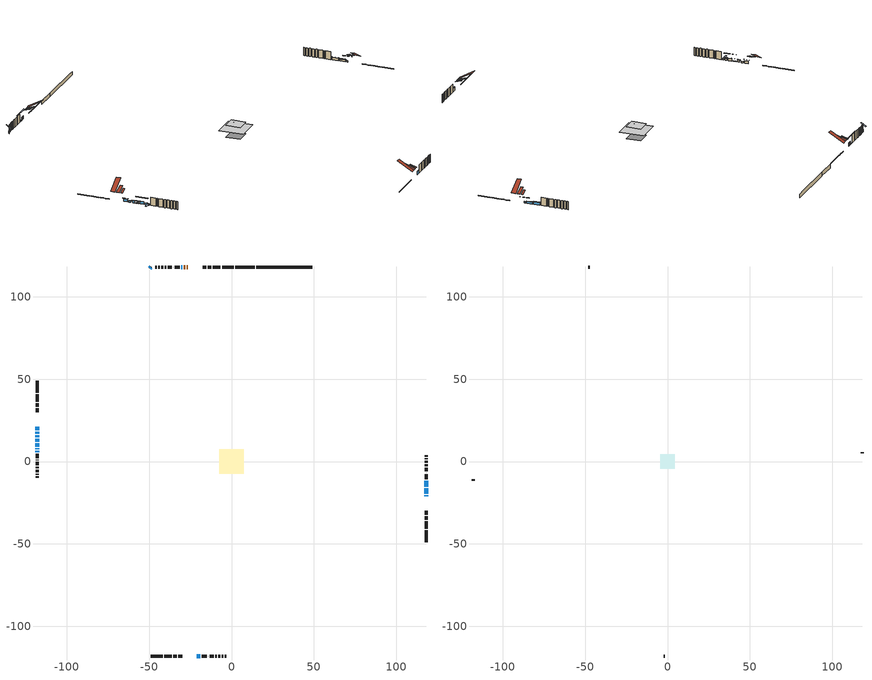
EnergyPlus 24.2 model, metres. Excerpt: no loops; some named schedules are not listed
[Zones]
conditioned space
 floor adiabatic (AdiabaticFloorConstruction): -7.32,-7.32 -7.32,7.32 7.32,7.32 7.32,-7.32 z2.9
 floor foundation (Slab1 construction): -4.37,-4.37 -4.37,4.37 4.37,4.37 4.37,-4.37 z-1.8
 floor foundation (Slab1 construction 1): -2.57,-2.57 -2.57,2.57 2.57,2.57 2.57,-2.57 z-1.8
 wall outside (RimJoist1 construction): 1.4,118.03 -5.76,118.03 / -48.89,-118.03 -41.73,-118.03 / -118.03,48.89 -118.03,41.73 / 118.03,-48.89 118.03,-41.73 z0.46:0.76
 wall outside (RimJoist2 construction): -6.68,118.03 -11.23,118.03 / -40.8,-118.03 -36.26,-118.03 / -118.03,40.8 -118.03,36.26 / 118.03,-40.8 118.03,-36.26 z0.46:0.76
 wall outside (RimJoist3 construction): -12.16,118.03 -14.31,118.03 / -35.33,-118.03 -33.18,-118.03 / -118.03,35.33 -118.03,33.18 / 118.03,-35.33 118.03,-33.18 z0.46:0.76
 wall outside (RimJoist4 construction): -15.24,118.03 -17.55,118.03 / -32.25,-118.03 -29.93,-118.03 / -118.03,32.25 -118.03,29.93 / 118.03,-32.25 118.03,-29.93 z0.46:0.76
 wall outside (AdiabaticWallConstruction 1): -26.42,118.03 -27.07,118.03 / -28,118.03 -28.86,118.03 z0.46:2.49
 wall outside (AdiabaticWallConstruction): 118.03,-21.07 118.03,-20.61 z0.46:1.38; -118.03,21.07 -118.03,18.99 / -48.89,118.03 -49.66,117.26 / -118.03,11.16 -118.03,8.97 z0.46:2.01; -21.07,-118.03 -18.88,-118.03 z0.46:2.44; -118.03,18.06 -118.03,16.74 / -118.03,6.38 -118.03,5.74 z0.46:1.22; -118.03,15.81 -118.03,14.64 z0.46:1.81; 118.03,-19.68 118.03,-16.25 z0.46:1.6; -29.78,118.03 -30.6,118.03 / -118.03,13.71 -118.03,12.08 z0.46:0.87; 118.03,-15.33 118.03,-11.77 z0.46:2.04; -118.03,8.04 -118.03,7.3 z0.46:1.4
 wall outside (Wall1 construction): -31.53,118.03 -34.5,118.03 / -17.96,-118.03 -14.98,-118.03 / -118.03,4.81 -118.03,1.84 / 118.03,-10.84 118.03,-7.87 z0.46:5.34
 wall outside (Wall2 construction): -35.43,118.03 -35.47,118.03 / -14.05,-118.03 -14.01,-118.03 / -118.03,0.91 -118.03,0.87 / 118.03,-6.94 118.03,-6.9 z0.46:5.34
 wall outside (Wall3 construction): -36.4,118.03 -38.7,118.03 / -13.08,-118.03 -10.78,-118.03 / -118.03,-0.06 -118.03,-2.36 / 118.03,-5.97 118.03,-3.67 z0.46:5.34
 wall outside (Wall5 construction): -39.63,118.03 -40.57,118.03 / -9.85,-118.03 -8.92,-118.03 / -118.03,-3.29 -118.03,-4.23 / 118.03,-2.74 118.03,-1.8 z0.46:5.34
 wall outside (Wall6 construction): -41.5,118.03 -42.74,118.03 / -7.99,-118.03 -6.75,-118.03 / -118.03,-5.15 -118.03,-6.39 / 118.03,-0.87 118.03,0.37 z0.46:5.34
 wall outside (Wall7 construction): -43.67,118.03 -44.44,118.03 / -5.82,-118.03 -5.04,-118.03 / -118.03,-7.32 -118.03,-8.1 / 118.03,1.29 118.03,2.07 z0.46:5.34
 wall outside (Wall8 construction): -45.37,118.03 -46.31,118.03 / -4.11,-118.03 -3.18,-118.03 / -118.03,-9.03 -118.03,-9.97 / 118.03,3 118.03,3.94 z0.46:5.34
 wall foundation (FoundationWall1 construction): 15,118.03,-1.8 15,118.03,0.46 45.5,118.03,0.46 45.5,118.03,0.17 48.89,118.03,0.17 48.89,118.03,-1.8
 wall foundation (FoundationWall2 construction): 14.07,118.03 2.33,118.03 z-1.8:0.46
 window (WindowConstruction 10): 118.03,-21.07 118.03,-20.61 z0.46:1.37
 window (WindowConstruction 5): -118.03,21.07 -118.03,18.99 z0.46:2.01
 window (WindowConstruction 6): -21.07,-118.03 -18.88,-118.03 z0.46:2.44
 window (WindowConstruction 7): -118.03,18.06 -118.03,16.74 z0.46:1.22
 window (WindowConstruction 8): -118.03,15.81 -118.03,14.64 z0.46:1.81
 window (WindowConstruction 9): 118.03,-19.68 118.03,-16.25 z0.46:1.6
 window (WindowConstruction 11): -29.79,118.03 -30.6,118.03 z0.46:0.87
 window (WindowConstruction 12): -118.03,13.71 -118.03,12.08 z0.46:0.87
 window (WindowConstruction): 118.03,-15.33 118.03,-11.77 z0.46:2.04
 window (WindowConstruction 1): -48.89,118.03 -49.66,117.26 z0.46:2.01
 window (WindowConstruction 2): -118.03,11.16 -118.03,8.97 z0.46:2.01
 window (WindowConstruction 3): -118.03,8.04 -118.03,7.31 z0.46:1.4
 window (WindowConstruction 4): -118.03,6.38 -118.03,5.74 z0.46:1.22
 door (Door): -26.42,118.03 -27.07,118.03 z0.46:2.49
 door (Door 1): -28,118.03 -28.86,118.03 z0.46:2.49
 ceiling adiabatic (AdiabaticFloorConstruction): 7.32,-7.32 7.32,7.32 -7.32,7.32 -7.32,-7.32 z2.9
 roof outside (Roof3 construction): -23.54,118.03,5.34 -23.54,112.13,7.3 -21.98,112.13,7.3 -21.98,118.03,5.34; -23.95,-118.03,5.34 -23.95,-112.13,7.3 -25.51,-112.13,7.3 -25.51,-118.03,5.34; -118.03,23.95,5.34 -112.13,23.95,7.3 -112.13,25.51,7.3 -118.03,25.51,5.34; 118.03,-23.95,5.34 112.13,-23.95,7.3 112.13,-25.51,7.3 118.03,-25.51,5.34
 roof outside (Roof4 construction): -25.49,118.03,5.34 -25.49,114.15,6.63 -24.47,114.15,6.63 -24.47,118.03,5.34; -22,-118.03,5.34 -22,-114.15,6.63 -23.02,-114.15,6.63 -23.02,-118.03,5.34; -118.03,22,5.34 -114.15,22,6.63 -114.15,23.02,6.63 -118.03,23.02,5.34; 118.03,-22,5.34 114.15,-22,6.63 114.15,-23.02,6.63 118.03,-23.02,5.34
attic - vented
 floor to conditioned space (Floor1 construction Reversed): -4.37,-4.37 -4.37,4.37 4.37,4.37 4.37,-4.37 z5.34
 floor to conditioned space (Floor2 construction Reversed): -1.92,-1.92 -1.92,1.92 1.92,1.92 1.92,-1.92 z5.34
 wall outside (Wall9 construction): -47.24,118.03 -47.96,118.03 / -2.25,-118.03 -1.52,-118.03 / -118.03,-10.89 -118.03,-11.62 / 118.03,4.87 118.03,5.59 z0.46:5.34
 roof outside (Roof1 construction): -21.05,118.03,5.34 -21.05,109.15,10.52 -18.48,109.15,10.52 -18.48,118.03,5.34; -26.43,-118.03,5.34 -26.43,-109.15,10.52 -29,-109.15,10.52 -29,-118.03,5.34; -118.03,26.43,5.34 -109.15,26.43,10.52 -109.15,29,10.52 -118.03,29,5.34; 118.03,-26.43,5.34 109.15,-26.43,10.52 109.15,-29,10.52 118.03,-29,5.34
shading: 118.03,-18.02 118.03,-23.66 118.44,-23.66 118.44,-18.02 z3.97; -118.03,18.43 -118.03,21.63 -118.44,21.63 -118.44,18.43 z2.57; -18.73,-118.03 -21.22,-118.03 -21.22,-118.44 -18.73,-118.44 z2.59; -118.03,16.54 -118.03,18.26 -118.44,18.26 -118.44,16.54 z1.42; -118.03,14.44 -118.03,16.01 -118.44,16.01 -118.44,14.44 z2.01; 118.03,-16.05 118.03,-19.88 118.44,-19.88 118.44,-16.05 z1.8; -35.6,118.03 -24.79,118.03 -24.79,118.44 -35.6,118.44 z5.86; -118.03,10.86 -118.03,14.93 -118.44,14.93 -118.44,10.86 z2.08; 118.03,-11.62 118.03,-15.48 118.44,-15.48 118.44,-11.62 z2.19; -51.49,115.43 -47.06,119.86 -47.35,120.15 -51.79,115.72 z4.6; -118.03,6.38 -118.03,13.75 -118.44,13.75 -118.44,6.38 z4.6; -118.03,6.75 -118.03,8.6 -118.44,8.6 -118.44,6.75 z1.96; -118.03,5.59 -118.03,6.53 -122.14,6.53 -122.14,5.59 z1.37
[Building]
Building 1: Terrain=Suburbs
[Site:Location]
Moncton Intl AP_NB: Latitude {deg}=46.11; Longitude {deg}=-64.68; Time Zone {hr}=-4; Elevation {m}=71; Keep Site Location Information=Yes
[Site:GroundTemperature:Shallow]
1.33672, -0.726403, -0.891626, 0.0874321, 4.0178, 7.92987, 11.3214, 13.4699, 13.6524, 11.905, 8.59993, 4.80787
[Site:WaterMainsTemperature]
Calculation Method=Schedule; Temperature Schedule=mains temperature schedule
[Material] Roughness=Rough; Thermal Absorptance=0.9
Name | Thickness {m} | Conductivity {W/m-K} | Density {kg/m3} | Specific Heat {J/kg-K} | Solar Absorptance | Visible Absorptance
asphalt or fiberglass shingles | 0.00635 | 0.162714 | 1121.4 | 1465.45 | 0.4 | 0.4
ceiling loosefill ins | 0.254 | 0.0480833 | 16.02 | 1046.75 | 0.7 | 0.7
ceiling loosefill ins 1 | 0.169333 | 0.0480833 | 16.02 | 1046.75 | 0.7 | 0.7
ceiling stud and cavity | 0.1397 | 0.127757 | 65.682 | 1177.47 | 0.7 | 0.7
ceiling stud and cavity 1 | 0.1397 | 0.0978263 | 65.682 | 1177.47 | 0.7 | 0.7
concrete 4.0 in. | 0.1016 | 1.803125 | 2242.8 | 837.4 | 0.7 | 0.7
concrete 8.0 in. | 0.2032 | 1.803125 | 2242.8 | 837.4 | 0.7 | 0.7
door material | 0.04445 | 0.0451087 | 512.64 | 1214.23 | 0.7 | 0.7
exterior vertical ins | 0.0454343 | 0.029427 | 32.04 | 1214.23 | 0.7 | 0.7
floor covering | 0.0127 | 0.0433444 | 54.468 | 1339.84 | 0.6 | 0.6
floor rigid ins; wall rigid ins 1 | 0.512978 | 0.029427 | 32.04 | 1214.23 | 0.7 | 0.7
floor stud and cavity | 0.1397 | 1.75129 | 37.0049 | 1207.88 | 0.7 | 0.7
furniture material conditioned space 1 | 0.1524 | 0.115458 | 640.8 | 1214.23 | 0.6 | 0.6
gypsum board | 0.0127 | 0.160291 | 801 | 837.4 | 0.6 | 0.6
gypsum board 1 | 0.0127 | 0.160291 | 801 | 837.4 | 0.7 | 0.7
osb sheathing 0.5 in. | 0.0127 | 0.115458 | 512.64 | 1214.23 | 0.7 | 0.7
osb sheathing 0.75 in. | 0.01905 | 0.115458 | 512.64 | 1214.23 | 0.7 | 0.7
osb sheathing 2.0 in. | 0.0508 | 0.115458 | 512.64 | 1214.23 | 0.7 | 0.7
rim joist rigid ins; roof rigid ins; wall rigid ins | 0.051816 | 0.029427 | 32.04 | 1214.23 | 0.7 | 0.7
rim joist rigid ins 1 | 0.103632 | 0.029427 | 32.04 | 1214.23 | 0.7 | 0.7
rim joist stud and cavity | 0.0508 | 0.0402607 | 125.044 | 1163.47 | 0.6 | 0.6
rim joist stud and cavity 1 | 0.0508 | 0.015116 | 125.044 | 1163.47 | 0.6 | 0.6
rim joist stud and cavity 2 | 0.0508 | 0.0142851 | 125.044 | 1163.47 | 0.6 | 0.6
rim joist stud and cavity 3 | 0.0508 | 0.0192902 | 125.044 | 1163.47 | 0.6 | 0.6
roof stud and cavity | 0.2032 | 0.223304 | 78.34581 | 1123.46 | 0.7 | 0.7
roof stud and cavity 1 | 0.2032 | 0.219065 | 78.34581 | 1123.46 | 0.7 | 0.7
wall stud and cavity | 0.1397 | 0.155872 | 139.0536 | 1170.24 | 0.7 | 0.7
wall stud and cavity 1 | 0.1397 | 0.0789436 | 139.0536 | 1170.24 | 0.7 | 0.7
wall stud and cavity 2 | 0.1397 | 0.164604 | 139.0536 | 1170.24 | 0.7 | 0.7
wall stud and cavity 3 | 0.1397 | 0.252675 | 139.0536 | 1170.24 | 0.7 | 0.7
wall stud and cavity 4 | 0.1397 | 0.158046 | 139.0536 | 1170.24 | 0.7 | 0.7
wall stud and cavity 5 | 0.1397 | 0.163924 | 139.0536 | 1170.24 | 0.7 | 0.7
wall stud and cavity 6 | 0.1397 | 0.615068 | 139.0536 | 1170.24 | 0.7 | 0.7
wall stud and cavity 7 | 0.0889 | 6.1454 | 50.32683 | 1063.81 | 0.6 | 0.6
wall stud and cavity 8 | 0.0889 | 0.380278 | 52.3479 | 1209.89 | 0.7 | 0.7
wall stud and cavity 9 | 0.0889 | 0.391764 | 83.0341 | 1211.67 | 0.7 | 0.7
wood siding | 0.0254 | 0.102417 | 544.68 | 1172.36 | 0.4 | 0.4
wood siding 1 | 0.00254 | 0.102417 | 544.68 | 1172.36 | 0.4 | 0.4
wood siding 2; wood siding 3; wood siding 4 | 0.0254 | 0.102417 | 544.68 | 1172.36 | 0.7 | 0.7
[WindowMaterial:SimpleGlazingSystem]
Name | U-Factor {W/m2-K} | Solar Heat Gain Coefficient
WindowMaterial | 2.906 | 0.64
WindowMaterial 1 | 1.978783 | 0.57
WindowMaterial 10 | 3.06158 | 0.39
WindowMaterial 2 | 2.1531 | 0.46
WindowMaterial 3 | 3.00026 | 0.49
WindowMaterial 4 | 2.90089 | 0.65
WindowMaterial 5 | 2.02364 | 0.56
WindowMaterial 6 | 2.12868 | 0.47
WindowMaterial 7 | 1.98333 | 0.57
WindowMaterial 8 | 2.00206 | 0.55
WindowMaterial 9 | 3.1212 | 0.46
[Construction]
AdiabaticFloorConstruction: floor stud and cavity, floor rigid ins, osb sheathing 0.75 in., floor covering
AdiabaticWallConstruction: wood siding 3, wall rigid ins 1, wall stud and cavity 8, gypsum board
AdiabaticWallConstruction 1: wood siding 4, wall rigid ins 1, wall stud and cavity 8, gypsum board
Door; Door 1: door material
Floor1 construction Reversed: gypsum board, ceiling stud and cavity, ceiling loosefill ins
Floor2 construction Reversed: gypsum board, ceiling stud and cavity 1, ceiling loosefill ins 1
FoundationWall1 construction: concrete 8.0 in., gypsum board 1
FoundationWall2 construction: concrete 8.0 in.
furniture construction conditioned space 1: furniture material conditioned space 1
PartitionWallConstruction: gypsum board, wall stud and cavity 9, gypsum board
RimJoist1 construction: wood siding 2, rim joist rigid ins, osb sheathing 2.0 in., rim joist stud and cavity
RimJoist2 construction: wood siding 2, rim joist rigid ins 1, osb sheathing 2.0 in., rim joist stud and cavity 1
RimJoist3 construction: wood siding 2, rim joist rigid ins 1, osb sheathing 2.0 in., rim joist stud and cavity 2
RimJoist4 construction: wood siding 2, rim joist rigid ins 1, osb sheathing 2.0 in., rim joist stud and cavity 3
Roof1 construction: asphalt or fiberglass shingles
Roof3 construction: asphalt or fiberglass shingles, roof rigid ins, osb sheathing 0.75 in., roof stud and cavity, gypsum board
Roof4 construction: asphalt or fiberglass shingles, roof rigid ins, osb sheathing 0.75 in., roof stud and cavity 1, gypsum board
Slab1 construction; Slab1 construction 1: concrete 4.0 in.
Wall1 construction: wood siding, wall rigid ins, osb sheathing 0.5 in., wall stud and cavity, gypsum board
Wall2 construction: wood siding, osb sheathing 0.5 in., wall stud and cavity 1, gypsum board
Wall3 construction: wood siding, wall rigid ins, osb sheathing 0.5 in., wall stud and cavity 2, gypsum board
Wall5 construction: wood siding, wall rigid ins, osb sheathing 0.5 in., wall stud and cavity 3, gypsum board
Wall6 construction: wood siding, wall rigid ins, osb sheathing 0.5 in., wall stud and cavity 4, gypsum board
Wall7 construction: wood siding, wall rigid ins, osb sheathing 0.5 in., wall stud and cavity 5, gypsum board
Wall8 construction: wood siding, wall rigid ins, osb sheathing 0.5 in., wall stud and cavity 6, gypsum board
Wall9 construction: wood siding 1, wall stud and cavity 7
WindowConstruction: WindowMaterial
WindowConstruction 1; WindowConstruction 2: WindowMaterial 1
WindowConstruction 10: WindowMaterial 9
WindowConstruction 11; WindowConstruction 12: WindowMaterial 10
WindowConstruction 3: WindowMaterial 2
WindowConstruction 4: WindowMaterial 3
WindowConstruction 5: WindowMaterial 4
WindowConstruction 6: WindowMaterial 5
WindowConstruction 7: WindowMaterial 6
WindowConstruction 8: WindowMaterial 7
WindowConstruction 9: WindowMaterial 8
[Zone] Multiplier=1; Part of Total Floor Area=Yes
Name | Volume {m3}
attic - vented | 73.2011
conditioned space | 781.7
[Space]
Name | Zone | Volume {m3}
attic - vented 1 | attic - vented | 73.2011
conditioned space 1 | conditioned space | 781.7
[ZoneInfiltration:EffectiveLeakageArea]
infil attic - vented 1: Zone or Space=attic - vented 1; Schedule=Always On Discrete; Effective Air Leakage Area {cm2}=3220.59; Stack Coefficient=0.000699253; Wind Coefficient=1.78664e-05
[ZoneMixing]
whole house fan mix: Zone or Space=attic - vented; Schedule=Always On Continuous; Design Flow Rate Calculation Method=Flow/Zone; Design Flow Rate {m3/s}=0; Source Zone or Space=conditioned space
[SurfaceProperty:ExposedFoundationPerimeter] Exposed Perimeter Calculation Method=TotalExposedPerimeter
Name | Total Exposed Perimeter {m}
Slab1 | 33.894
Slab1 1 | 11.735
[InternalMass] Zone or ZoneList=conditioned space; Space or SpaceList=conditioned space 1
Name | Construction | Surface Area {m2}
furniture mass conditioned space 1 | furniture construction conditioned space 1 | 126.92
partition wall mass | PartitionWallConstruction | 317.3
[Lights]
interior lighting: Zone or ZoneList or Space or SpaceList=conditioned space 1; Schedule=interior lighting schedule; Design Level Calculation Method=LightingLevel; Lighting Level {W}=343.2; Return Air Fraction=0; Fraction Radiant=0.6; Fraction Visible=0.2; Fraction Replaceable=1
[People]
occupants: Zone or ZoneList or Space or SpaceList=conditioned space 1; Number of People Schedule=occupants schedule; Number of People Calculation Method=People; Number of People=3; Fraction Radiant=0.314171; Sensible Heat Fraction=0.56303; Activity Level Schedule=occupants activity schedule; Carbon Dioxide Generation Rate {m3/s-W}=0; Enable ASHRAE 55 Comfort Warnings=No; Mean Radiant Temperature Calculation Type=EnclosureAveraged
[ElectricEquipment] Zone or ZoneList or Space or SpaceList=conditioned space 1; Design Level Calculation Method=EquipmentLevel
Name | Schedule | Design Level {W} | Fraction Latent | Fraction Radiant | Fraction Lost
clothes dryer | clothes dryer schedule | 140.772 | 0.015 | 0.081 | 0.85
clothes washer | clothes washer schedule | 32.1985 | 0.03 | 0.162 | 0.7
cooking range | cooking range schedule | 215.147 | 0.08 | 0.432 | 0.2
dishwasher | dishwasher schedule | 66.8632 | 0.3 | 0.18 | 0.4
fridge | fridge schedule | 72.9452 | 0 | 0.6 | 0
mech vent bath fan 0 | mech vent bath fan 0 schedule | 50.2 | 0 | 0 | 1
mech vent bath fan 1 | mech vent bath fan 1 schedule | 50.2 | 0 | 0 | 1
mech vent bath fan 2 | mech vent bath fan 2 schedule | 50.2 | 0 | 0 | 1
mech vent house fan | mech vent house fan schedule | 41.2267 | 0 | 0 | 0.5
mech vent house fan cfis | mech vent house fan cfis schedule | 0 | 0 | 0 | 0
misc plug loads | misc plug loads schedule | 494.7 | 0.045 | 0.513 | 0.1
whole house fan | Always On Discrete | 0 | 0 | 0 | 1
[OtherEquipment] Zone or ZoneList or Space or SpaceList=conditioned space 1; Design Level Calculation Method=EquipmentLevel
Name | Fuel Type | Schedule | Design Level {W} | Fraction Latent | Fraction Radiant | Fraction Lost
clothes dryer 1 | Electricity | clothes dryer schedule | 0 | 0.015 | 0.081 | 0.85
cooking range 1 | Electricity | cooking range schedule | 0 | 0.08 | 0.432 | 0.2
general water use latent | None | general water use schedule | 62.594 | 1 | 0 | 0
general water use sensible | None | general water use schedule | -61.6891 | 0 | 0.6 | 0
mech vent house fan latent load | None | Always On Discrete | 0 | 1 | 0 | 0
mech vent house fan sensible load | None | Always On Discrete | 0 | 0 | 0 | 0
water heater energy adjustment1 | Electricity | Always On Discrete | 0.01 | 0 | 0 | 1
[ZoneInfiltration:DesignFlowRate] Zone or ZoneList or Space or SpaceList=conditioned space 1; Schedule=Always On Discrete; Design Flow Rate Calculation Method=Flow/Zone; Design Flow Rate {m3/s}=0
infil flow; natural vent flow; whole house fan flow
[ZoneControl:Thermostat]
conditioned space Thermostat: Zone or ZoneList=conditioned space; Control Type Schedule=conditioned space Thermostat Schedule; Control 1=conditioned space temperature setpoint; Temperature Difference Between Cutout And Setpoint {deltaC}=0
[ThermostatSetpoint:DualSetpoint]
conditioned space temperature setpoint: Heating Setpoint Temperature Schedule=heating setpoint; Cooling Setpoint Temperature Schedule=cooling setpoint
[Zone equipment]
conditioned space: electric baseboard
[Foundation:Kiva] Initial Indoor Air Temperature {C}=18; Wall Height Above Grade {m}=0.460004; Wall Depth Below Slab {m}=0.2032
Name | Custom Block Material Name 1 | Custom Block Depth 1 {m} | Custom Block X Position 1 {m} | Custom Block Z Position 1 {m}
Foundation Kiva 1 | exterior vertical ins | 2.26 | 0.2159 | 0
Foundation Kiva 2
[Foundation:Kiva:Settings]
Soil Conductivity {W/m-K}=0.849921; Soil Density {kg/m3}=1842.3; Soil Specific Heat {J/kg-K}=418.7; Ground Solar Absorptivity=0.9; Ground Thermal Absorptivity=0.9; Ground Surface Roughness {m}=0.03; Far-Field Width {m}=40; Deep-Ground Boundary Condition=ZeroFlux; Deep-Ground Depth {m}=40; Minimum Cell Dimension {m}=0.2; Maximum Cell Growth Coefficient=3; Simulation Timestep=Timestep
[Exterior:Lights]
exterior lighting: Schedule=exterior lighting schedule; Design Level {W}=75.6
[EnergyManagementSystem:Sensor] Output:Variable or Output:Meter Index Key=conditioned space
Name | Output:Variable or Output:Meter
conditioned_space_clg_unmet_s | Zone Cooling Setpoint Not Met Time
conditioned_space_htg_unmet_s | Zone Heating Setpoint Not Met Time
fridge_tin_s; tin_s; tin_s_1 | Zone Mean Air Temperature
tout_s | Zone Outdoor Air Drybulb Temperature
win_s | Zone Air Humidity Ratio
[Schedule:Constant]
Name | Hourly Value
Always On Continuous; mech vent house fan schedule; mech vent house fan cfis schedule; Always On Discrete | 1
occupants activity schedule | 117.228
fridge schedule | 0
[Schedule:Week:Daily]
interior lighting schedule Week Rule - Jan1-Jan27: interior lighting schedule day, interior lighting schedule day, interior lighting schedule day, interior lighting schedule day, interior lighting schedule day, interior lighting schedule day, interior lighting schedule day, interior lighting schedule default day, interior lighting schedule default day, interior lighting schedule default day, interior lighting schedule default day, interior lighting schedule default day
interior lighting schedule Week Rule - Jan28-Feb3: interior lighting schedule day, interior lighting schedule day, interior lighting schedule day, interior lighting schedule day, interior lighting schedule day 1, interior lighting schedule day 1, interior lighting schedule day 1, interior lighting schedule default day, interior lighting schedule default day, interior lighting schedule default day, interior lighting schedule default day, interior lighting schedule default day
interior lighting schedule Week Rule - Feb4-Feb24: interior lighting schedule day 1, interior lighting schedule day 1, interior lighting schedule day 1, interior lighting schedule day 1, interior lighting schedule day 1, interior lighting schedule day 1, interior lighting schedule day 1, interior lighting schedule default day, interior lighting schedule default day, interior lighting schedule default day, interior lighting schedule default day, interior lighting schedule default day
interior lighting schedule Week Rule - Feb25-Mar3: interior lighting schedule day 1, interior lighting schedule day 1, interior lighting schedule day 1, interior lighting schedule day 1, interior lighting schedule day 2, interior lighting schedule day 2, interior lighting schedule day 2, interior lighting schedule default day, interior lighting schedule default day, interior lighting schedule default day, interior lighting schedule default day, interior lighting schedule default day
interior lighting schedule Week Rule - Mar4-Mar31: interior lighting schedule day 2, interior lighting schedule day 2, interior lighting schedule day 2, interior lighting schedule day 2, interior lighting schedule day 2, interior lighting schedule day 2, interior lighting schedule day 2, interior lighting schedule default day, interior lighting schedule default day, interior lighting schedule default day, interior lighting schedule default day, interior lighting schedule default day
interior lighting schedule Week Rule - Apr1-Apr28: interior lighting schedule day 3, interior lighting schedule day 3, interior lighting schedule day 3, interior lighting schedule day 3, interior lighting schedule day 3, interior lighting schedule day 3, interior lighting schedule day 3, interior lighting schedule default day, interior lighting schedule default day, interior lighting schedule default day, interior lighting schedule default day, interior lighting schedule default day
interior lighting schedule Week Rule - Apr29-May5: interior lighting schedule day 3, interior lighting schedule day 3, interior lighting schedule day 4, interior lighting schedule day 4, interior lighting schedule day 4, interior lighting schedule day 4, interior lighting schedule day 4, interior lighting schedule default day, interior lighting schedule default day, interior lighting schedule default day, interior lighting schedule default day, interior lighting schedule default day
interior lighting schedule Week Rule - May6-May26: interior lighting schedule day 4, interior lighting schedule day 4, interior lighting schedule day 4, interior lighting schedule day 4, interior lighting schedule day 4, interior lighting schedule day 4, interior lighting schedule day 4, interior lighting schedule default day, interior lighting schedule default day, interior lighting schedule default day, interior lighting schedule default day, interior lighting schedule default day
interior lighting schedule Week Rule - May27-Jun2: interior lighting schedule day 4, interior lighting schedule day 4, interior lighting schedule day 4, interior lighting schedule day 4, interior lighting schedule day 4, interior lighting schedule day 5, interior lighting schedule day 5, interior lighting schedule default day, interior lighting schedule default day, interior lighting schedule default day, interior lighting schedule default day, interior lighting schedule default day
interior lighting schedule Week Rule - Jun3-Jun30: interior lighting schedule day 5, interior lighting schedule day 5, interior lighting schedule day 5, interior lighting schedule day 5, interior lighting schedule day 5, interior lighting schedule day 5, interior lighting schedule day 5, interior lighting schedule default day, interior lighting schedule default day, interior lighting schedule default day, interior lighting schedule default day, interior lighting schedule default day
interior lighting schedule Week Rule - Jul1-Jul28: interior lighting schedule day 6, interior lighting schedule day 6, interior lighting schedule day 6, interior lighting schedule day 6, interior lighting schedule day 6, interior lighting schedule day 6, interior lighting schedule day 6, interior lighting schedule default day, interior lighting schedule default day, interior lighting schedule default day, interior lighting schedule default day, interior lighting schedule default day
interior lighting schedule Week Rule - Jul29-Aug4: interior lighting schedule day 6, interior lighting schedule day 6, interior lighting schedule day 6, interior lighting schedule day 7, interior lighting schedule day 7, interior lighting schedule day 7, interior lighting schedule day 7, interior lighting schedule default day, interior lighting schedule default day, interior lighting schedule default day, interior lighting schedule default day, interior lighting schedule default day
interior lighting schedule Week Rule - Aug5-Aug25: interior lighting schedule day 7, interior lighting schedule day 7, interior lighting schedule day 7, interior lighting schedule day 7, interior lighting schedule day 7, interior lighting schedule day 7, interior lighting schedule day 7, interior lighting schedule default day, interior lighting schedule default day, interior lighting schedule default day, interior lighting schedule default day, interior lighting schedule default day
interior lighting schedule Week Rule - Aug26-Sep1: interior lighting schedule day 7, interior lighting schedule day 7, interior lighting schedule day 7, interior lighting schedule day 7, interior lighting schedule day 7, interior lighting schedule day 7, interior lighting schedule day 8, interior lighting schedule default day, interior lighting schedule default day, interior lighting schedule default day, interior lighting schedule default day, interior lighting schedule default day
interior lighting schedule Week Rule - Sep2-Sep29: interior lighting schedule day 8, interior lighting schedule day 8, interior lighting schedule day 8, interior lighting schedule day 8, interior lighting schedule day 8, interior lighting schedule day 8, interior lighting schedule day 8, interior lighting schedule default day, interior lighting schedule default day, interior lighting schedule default day, interior lighting schedule default day, interior lighting schedule default day
interior lighting schedule Week Rule - Sep30-Oct6: interior lighting schedule day 8, interior lighting schedule day 9, interior lighting schedule day 9, interior lighting schedule day 9, interior lighting schedule day 9, interior lighting schedule day 9, interior lighting schedule day 9, interior lighting schedule default day, interior lighting schedule default day, interior lighting schedule default day, interior lighting schedule default day, interior lighting schedule default day
interior lighting schedule Week Rule - Oct7-Oct27: interior lighting schedule day 9, interior lighting schedule day 9, interior lighting schedule day 9, interior lighting schedule day 9, interior lighting schedule day 9, interior lighting schedule day 9, interior lighting schedule day 9, interior lighting schedule default day, interior lighting schedule default day, interior lighting schedule default day, interior lighting schedule default day, interior lighting schedule default day
interior lighting schedule Week Rule - Oct28-Nov3: interior lighting schedule day 9, interior lighting schedule day 9, interior lighting schedule day 9, interior lighting schedule day 9, interior lighting schedule day 10, interior lighting schedule day 10, interior lighting schedule day 10, interior lighting schedule default day, interior lighting schedule default day, interior lighting schedule default day, interior lighting schedule default day, interior lighting schedule default day
interior lighting schedule Week Rule - Nov4-Nov24: interior lighting schedule day 10, interior lighting schedule day 10, interior lighting schedule day 10, interior lighting schedule day 10, interior lighting schedule day 10, interior lighting schedule day 10, interior lighting schedule day 10, interior lighting schedule default day, interior lighting schedule default day, interior lighting schedule default day, interior lighting schedule default day, interior lighting schedule default day
interior lighting schedule Week Rule - Nov25-Dec1: interior lighting schedule day 10, interior lighting schedule day 10, interior lighting schedule day 10, interior lighting schedule day 10, interior lighting schedule day 10, interior lighting schedule day 10, interior lighting schedule day 11, interior lighting schedule default day, interior lighting schedule default day, interior lighting schedule default day, interior lighting schedule default day, interior lighting schedule default day
interior lighting schedule Week Rule - Dec2-Dec31: interior lighting schedule day 11, interior lighting schedule day 11, interior lighting schedule day 11, interior lighting schedule day 11, interior lighting schedule day 11, interior lighting schedule day 11, interior lighting schedule day 11, interior lighting schedule default day, interior lighting schedule default day, interior lighting schedule default day, interior lighting schedule default day, interior lighting schedule default day
occupants schedule Week Rule - Jan1-Dec31: occupants schedule day, occupants schedule day, occupants schedule day, occupants schedule day, occupants schedule day, occupants schedule day, occupants schedule day, occupants schedule default day, occupants schedule default day, occupants schedule default day, occupants schedule default day, occupants schedule default day
clothes dryer schedule Week Rule - Jan1-Dec31: clothes dryer schedule day, clothes dryer schedule day, clothes dryer schedule day, clothes dryer schedule day, clothes dryer schedule day, clothes dryer schedule day, clothes dryer schedule day, clothes dryer schedule default day, clothes dryer schedule default day, clothes dryer schedule default day, clothes dryer schedule default day, clothes dryer schedule default day
clothes washer schedule Week Rule - Jan1-Dec31: clothes washer schedule day, clothes washer schedule day, clothes washer schedule day, clothes washer schedule day, clothes washer schedule day, clothes washer schedule day, clothes washer schedule day, clothes washer schedule default day, clothes washer schedule default day, clothes washer schedule default day, clothes washer schedule default day, clothes washer schedule default day
cooking range schedule Week Rule - Jan1-Dec31: cooking range schedule day, cooking range schedule day, cooking range schedule day, cooking range schedule day, cooking range schedule day, cooking range schedule day, cooking range schedule day, cooking range schedule default day, cooking range schedule default day, cooking range schedule default day, cooking range schedule default day, cooking range schedule default day
dishwasher schedule Week Rule - Jan1-Dec31: dishwasher schedule day, dishwasher schedule day, dishwasher schedule day, dishwasher schedule day, dishwasher schedule day, dishwasher schedule day, dishwasher schedule day, dishwasher schedule default day, dishwasher schedule default day, dishwasher schedule default day, dishwasher schedule default day, dishwasher schedule default day
mech vent bath fan 0 schedule Week Rule - Jan1-Dec31: mech vent bath fan 0 schedule day, mech vent bath fan 0 schedule day, mech vent bath fan 0 schedule day, mech vent bath fan 0 schedule day, mech vent bath fan 0 schedule day, mech vent bath fan 0 schedule day, mech vent bath fan 0 schedule day, mech vent bath fan 0 schedule default day, mech vent bath fan 0 schedule default day, mech vent bath fan 0 schedule default day, mech vent bath fan 0 schedule default day, mech vent bath fan 0 schedule default day
[Schedule:Year]
interior lighting schedule: interior lighting schedule Week Rule - Jan1-Jan27, 1, 1, 1, 27, interior lighting schedule Week Rule - Jan28-Feb3, 1, 28, 2, 3, interior lighting schedule Week Rule - Feb4-Feb24, 2, 4, 2, 24, interior lighting schedule Week Rule - Feb25-Mar3, 2, 25, 3, 3, interior lighting schedule Week Rule - Mar4-Mar31, 3, 4, 3, 31, interior lighting schedule Week Rule - Apr1-Apr28, 4, 1, 4, 28, interior lighting schedule Week Rule - Apr29-May5, 4, 29, 5, 5, interior lighting schedule Week Rule - May6-May26, 5, 6, 5, 26, interior lighting schedule Week Rule - May27-Jun2, 5, 27, 6, 2, interior lighting schedule Week Rule - Jun3-Jun30, 6, 3, 6, 30, interior lighting schedule Week Rule - Jul1-Jul28, 7, 1, 7, 28, interior lighting schedule Week Rule - Jul29-Aug4, 7, 29, 8, 4, interior lighting schedule Week Rule - Aug5-Aug25, 8, 5, 8, 25, interior lighting schedule Week Rule - Aug26-Sep1, 8, 26, 9, 1, interior lighting schedule Week Rule - Sep2-Sep29, 9, 2, 9, 29, interior lighting schedule Week Rule - Sep30-Oct6, 9, 30, 10, 6, interior lighting schedule Week Rule - Oct7-Oct27, 10, 7, 10, 27, interior lighting schedule Week Rule - Oct28-Nov3, 10, 28, 11, 3, interior lighting schedule Week Rule - Nov4-Nov24, 11, 4, 11, 24, interior lighting schedule Week Rule - Nov25-Dec1, 11, 25, 12, 1, interior lighting schedule Week Rule - Dec2-Dec31, 12, 2, 12, 31
occupants schedule: occupants schedule Week Rule - Jan1-Dec31, 1, 1, 12, 31
clothes dryer schedule: clothes dryer schedule Week Rule - Jan1-Dec31, 1, 1, 12, 31
clothes washer schedule: clothes washer schedule Week Rule - Jan1-Dec31, 1, 1, 12, 31
cooking range schedule: cooking range schedule Week Rule - Jan1-Dec31, 1, 1, 12, 31
dishwasher schedule: dishwasher schedule Week Rule - Jan1-Dec31, 1, 1, 12, 31
mech vent bath fan 0 schedule: mech vent bath fan 0 schedule Week Rule - Jan1-Dec31, 1, 1, 12, 31
mech vent bath fan 1 schedule: mech vent bath fan 1 schedule Week Rule - Jan1-Dec31, 1, 1, 12, 31
mech vent bath fan 2 schedule: mech vent bath fan 2 schedule Week Rule - Jan1-Dec31, 1, 1, 12, 31
misc plug loads schedule: misc plug loads schedule Week Rule - Jan1-Dec31, 1, 1, 12, 31
general water use schedule: general water use schedule Week Rule - Jan1-Dec31, 1, 1, 12, 31
exterior lighting schedule: exterior lighting schedule Week Rule - Jan1-Jan27, 1, 1, 1, 27, exterior lighting schedule Week Rule - Jan28-Feb3, 1, 28, 2, 3, exterior lighting schedule Week Rule - Feb4-Feb24, 2, 4, 2, 24, exterior lighting schedule Week Rule - Feb25-Mar3, 2, 25, 3, 3, exterior lighting schedule Week Rule - Mar4-Mar31, 3, 4, 3, 31, exterior lighting schedule Week Rule - Apr1-Apr28, 4, 1, 4, 28, exterior lighting schedule Week Rule - Apr29-May5, 4, 29, 5, 5, exterior lighting schedule Week Rule - May6-May26, 5, 6, 5, 26, exterior lighting schedule Week Rule - May27-Jun2, 5, 27, 6, 2, exterior lighting schedule Week Rule - Jun3-Jun30, 6, 3, 6, 30, exterior lighting schedule Week Rule - Jul1-Jul28, 7, 1, 7, 28, exterior lighting schedule Week Rule - Jul29-Aug4, 7, 29, 8, 4, exterior lighting schedule Week Rule - Aug5-Aug25, 8, 5, 8, 25, exterior lighting schedule Week Rule - Aug26-Sep1, 8, 26, 9, 1, exterior lighting schedule Week Rule - Sep2-Sep29, 9, 2, 9, 29, exterior lighting schedule Week Rule - Sep30-Oct6, 9, 30, 10, 6, exterior lighting schedule Week Rule - Oct7-Oct27, 10, 7, 10, 27, exterior lighting schedule Week Rule - Oct28-Nov3, 10, 28, 11, 3, exterior lighting schedule Week Rule - Nov4-Nov24, 11, 4, 11, 24, exterior lighting schedule Week Rule - Nov25-Dec1, 11, 25, 12, 1, exterior lighting schedule Week Rule - Dec2-Dec31, 12, 2, 12, 31
[Schedule:Compact]
conditioned space Thermostat Schedule: Through: 12/31, For: AllDays, Until: 24:00, 4
mains temperature schedule: Through: 01/01, For: AllDays, Until: 24:00, 6.09, Through: 01/02, For: AllDays, Until: 24:00, 6.02167, Through: 01/03, For: AllDays, Until: 24:00, 5.95444, Through: 01/04, For: AllDays, Until: 24:00, 5.88833, Through: 01/05, For: AllDays, Until: 24:00, 5.82333, Through: 01/06, For: AllDays, Until: 24:00, 5.75944, Through: 01/07, For: AllDays, Until: 24:00, 5.69667, Through: 01/08, For: AllDays, Until: 24:00, 5.635, Through: 01/09, For: AllDays, Until: 24:00, 5.57444, Through: 01/10, For: AllDays, Until: 24:00, 5.515, Through: 01/11, For: AllDays, Until: 24:00, 5.45722, Through: 01/12, For: AllDays, Until: 24:00, 5.4, Through: 01/13, For: AllDays, Until: 24:00, 5.34444, Through: 01/14, For: AllDays, Until: 24:00, 5.29, Through: 01/15, For: AllDays, Until: 24:00, 5.23667, Through: 01/16, For: AllDays, Until: 24:00, 5.18444, Through: 01/17, For: AllDays, Until: 24:00, 5.13389, Through: 01/18, For: AllDays, Until: 24:00, 5.085, Through: 01/19, For: AllDays, Until: 24:00, 5.03667, Through: 01/20, For: AllDays, Until: 24:00, 4.99, Through: 01/21, For: AllDays, Until: 24:00, 4.94444, Through: 01/22, For: AllDays, Until: 24:00, 4.90056, Through: 01/23, For: AllDays, Until: 24:00, 4.85833, Through: 01/24, For: AllDays, Until: 24:00, 4.81722, Through: 01/25, For: AllDays, Until: 24:00, 4.77722, Through: 01/26, For: AllDays, Until: 24:00, 4.73889, Through: 01/27, For: AllDays, Until: 24:00, 4.70167, Through: 01/28, For: AllDays, Until: 24:00, 4.66611, Through: 01/29, For: AllDays, Until: 24:00, 4.63222, Through: 01/30, For: AllDays, Until: 24:00, 4.59944, Through: 01/31, For: AllDays, Until: 24:00, 4.56833, Through: 02/01, For: AllDays, Until: 24:00, 4.53889, Through: 02/02, For: AllDays, Until: 24:00, 4.51056, Through: 02/03, For: AllDays, Until: 24:00, 4.48389, Through: 02/04, For: AllDays, Until: 24:00, 4.45889, Through: 02/05, For: AllDays, Until: 24:00, 4.435, Through: 02/06, For: AllDays, Until: 24:00, 4.41278, Through: 02/07, For: AllDays, Until: 24:00, 4.39222, Through: 02/08, For: AllDays, Until: 24:00, 4.37333, Through: 02/09, For: AllDays, Until: 24:00, 4.35556, Through: 02/10, For: AllDays, Until: 24:00, 4.33944, Through: 02/11, For: AllDays, Until: 24:00, 4.325, Through: 02/12, For: AllDays, Until: 24:00, 4.31222, Through: 02/13, For: AllDays, Until: 24:00, 4.30056, Through: 02/14, For: AllDays, Until: 24:00, 4.29056, Through: 02/15, For: AllDays, Until: 24:00, 4.28222, Through: 02/16, For: AllDays, Until: 24:00, 4.27556, Through: 02/17, For: AllDays, Until: 24:00, 4.27056, Through: 02/18, For: AllDays, Until: 24:00, 4.26667, Through: 02/19, For: AllDays, Until: 24:00, 4.265, Through: 02/20, For: AllDays, Until: 24:00, 4.26444, Through: 02/21, For: AllDays, Until: 24:00, 4.26556, Through: 02/22, For: AllDays, Until: 24:00, 4.26833, Through: 02/23, For: AllDays, Until: 24:00, 4.27222, Through: 02/24, For: AllDays, Until: 24:00, 4.27833, Through: 02/25, For: AllDays, Until: 24:00, 4.28556, Through: 02/26, For: AllDays, Until: 24:00, 4.29444, Through: 02/27, For: AllDays, Until: 24:00, 4.305, Through: 02/28, For: AllDays, Until: 24:00, 4.31667, Through: 03/01, For: AllDays, Until: 24:00, 4.33056, Through: 03/02, For: AllDays, Until: 24:00, 4.34556, Through: 03/03, For: AllDays, Until: 24:00, 4.36222, Through: 03/04, For: AllDays, Until: 24:00, 4.38, Through: 03/05, For: AllDays, Until: 24:00, 4.4, Through: 03/06, For: AllDays, Until: 24:00, 4.42111, Through: 03/07, For: AllDays, Until: 24:00, 4.44389, Through: 03/08, For: AllDays, Until: 24:00, 4.46833, Through: 03/09, For: AllDays, Until: 24:00, 4.49389, Through: 03/10, For: AllDays, Until: 24:00, 4.52111, Through: 03/11, For: AllDays, Until: 24:00, 4.55, Through: 03/12, For: AllDays, Until: 24:00, 4.58, Through: 03/13, For: AllDays, Until: 24:00, 4.61167, Through: 03/14, For: AllDays, Until: 24:00, 4.645, Through: 03/15, For: AllDays, Until: 24:00, 4.67944, Through: 03/16, For: AllDays, Until: 24:00, 4.71556, Through: 03/17, For: AllDays, Until: 24:00, 4.75333, Through: 03/18, For: AllDays, Until: 24:00, 4.79222, Through: 03/19, For: AllDays, Until: 24:00, 4.83222, Through: 03/20, For: AllDays, Until: 24:00, 4.87444, Through: 03/21, For: AllDays, Until: 24:00, 4.91722, Through: 03/22, For: AllDays, Until: 24:00, 4.96167, Through: 03/23, For: AllDays, Until: 24:00, 5.00778, Through: 03/24, For: AllDays, Until: 24:00, 5.055, Through: 03/25, For: AllDays, Until: 24:00, 5.10333, Through: 03/26, For: AllDays, Until: 24:00, 5.15333, Through: 03/27, For: AllDays, Until: 24:00, 5.20444, Through: 03/28, For: AllDays, Until: 24:00, 5.25667, Through: 03/29, For: AllDays, Until: 24:00, 5.31056, Through: 03/30, For: AllDays, Until: 24:00, 5.36556, Through: 03/31, For: AllDays, Until: 24:00, 5.42167, Through: 04/01, For: AllDays, Until: 24:00, 5.47889, Through: 04/02, For: AllDays, Until: 24:00, 5.53778, Through: 04/03, For: AllDays, Until: 24:00, 5.59722, Through: 04/04, For: AllDays, Until: 24:00, 5.65833, Through: 04/05, For: AllDays, Until: 24:00, 5.72056, Through: 04/06, For: AllDays, Until: 24:00, 5.78389, Through: 04/07, For: AllDays, Until: 24:00, 5.84833, Through: 04/08, For: AllDays, Until: 24:00, 5.91333, Through: 04/09, For: AllDays, Until: 24:00, 5.98, Through: 04/10, For: AllDays, Until: 24:00, 6.04778, Through: 04/11, For: AllDays, Until: 24:00, 6.11667, Through: 04/12, For: AllDays, Until: 24:00, 6.18611, Through: 04/13, For: AllDays, Until: 24:00, 6.25667, Through: 04/14, For: AllDays, Until: 24:00, 6.32833, Through: 04/15, For: AllDays, Until: 24:00, 6.40111, Through: 04/16, For: AllDays, Until: 24:00, 6.47444, Through: 04/17, For: AllDays, Until: 24:00, 6.54889, Through: 04/18, For: AllDays, Until: 24:00, 6.62444, Through: 04/19, For: AllDays, Until: 24:00, 6.70056, Through: 04/20, For: AllDays, Until: 24:00, 6.77722, Through: 04/21, For: AllDays, Until: 24:00, 6.85556, Through: 04/22, For: AllDays, Until: 24:00, 6.93389, Through: 04/23, For: AllDays, Until: 24:00, 7.01333, Through: 04/24, For: AllDays, Until: 24:00, 7.09333, Through: 04/25, For: AllDays, Until: 24:00, 7.17444, Through: 04/26, For: AllDays, Until: 24:00, 7.25611, Through: 04/27, For: AllDays, Until: 24:00, 7.33833, Through: 04/28, For: AllDays, Until: 24:00, 7.42111, Through: 04/29, For: AllDays, Until: 24:00, 7.505, Through: 04/30, For: AllDays, Until: 24:00, 7.58889, Through: 05/01, For: AllDays, Until: 24:00, 7.67389, Through: 05/02, For: AllDays, Until: 24:00, 7.75889, Through: 05/03, For: AllDays, Until: 24:00, 7.845, Through: 05/04, For: AllDays, Until: 24:00, 7.93111, Through: 05/05, For: AllDays, Until: 24:00, 8.01833, Through: 05/06, For: AllDays, Until: 24:00, 8.10556, Through: 05/07, For: AllDays, Until: 24:00, 8.19333, Through: 05/08, For: AllDays, Until: 24:00, 8.28111, Through: 05/09, For: AllDays, Until: 24:00, 8.36944, Through: 05/10, For: AllDays, Until: 24:00, 8.45833, Through: 05/11, For: AllDays, Until: 24:00, 8.54778, Through: 05/12, For: AllDays, Until: 24:00, 8.63722, Through: 05/13, For: AllDays, Until: 24:00, 8.72667, Through: 05/14, For: AllDays, Until: 24:00, 8.81667, Through: 05/15, For: AllDays, Until: 24:00, 8.90722, Through: 05/16, For: AllDays, Until: 24:00, 8.99722, Through: 05/17, For: AllDays, Until: 24:00, 9.08778, Through: 05/18, For: AllDays, Until: 24:00, 9.17889, Through: 05/19, For: AllDays, Until: 24:00, 9.26944, Through: 05/20, For: AllDays, Until: 24:00, 9.36056, Through: 05/21, For: AllDays, Until: 24:00, 9.45111, Through: 05/22, For: AllDays, Until: 24:00, 9.54222, Through: 05/23, For: AllDays, Until: 24:00, 9.63333, Through: 05/24, For: AllDays, Until: 24:00, 9.72389, Through: 05/25, For: AllDays, Until: 24:00, 9.815, Through: 05/26, For: AllDays, Until: 24:00, 9.90556, Through: 05/27, For: AllDays, Until: 24:00, 9.99667, Through: 05/28, For: AllDays, Until: 24:00, 10.0872, Through: 05/29, For: AllDays, Until: 24:00, 10.1772, Through: 05/30, For: AllDays, Until: 24:00, 10.2678, Through: 05/31, For: AllDays, Until: 24:00, 10.3578, Through: 06/01, For: AllDays, Until: 24:00, 10.4472, Through: 06/02, For: AllDays, Until: 24:00, 10.5367, Through: 06/03, For: AllDays, Until: 24:00, 10.6261, Through: 06/04, For: AllDays, Until: 24:00, 10.715, Through: 06/05, For: AllDays, Until: 24:00, 10.8033, Through: 06/06, For: AllDays, Until: 24:00, 10.8917, Through: 06/07, For: AllDays, Until: 24:00, 10.9794, Through: 06/08, For: AllDays, Until: 24:00, 11.0667, Through: 06/09, For: AllDays, Until: 24:00, 11.1539, Through: 06/10, For: AllDays, Until: 24:00, 11.24, Through: 06/11, For: AllDays, Until: 24:00, 11.3261, Through: 06/12, For: AllDays, Until: 24:00, 11.4117, Through: 06/13, For: AllDays, Until: 24:00, 11.4967, Through: 06/14, For: AllDays, Until: 24:00, 11.5806, Through: 06/15, For: AllDays, Until: 24:00, 11.6644, Through: 06/16, For: AllDays, Until: 24:00, 11.7472, Through: 06/17, For: AllDays, Until: 24:00, 11.83, Through: 06/18, For: AllDays, Until: 24:00, 11.9117, Through: 06/19, For: AllDays, Until: 24:00, 11.9928, Through: 06/20, For: AllDays, Until: 24:00, 12.0728, Through: 06/21, For: AllDays, Until: 24:00, 12.1522, Through: 06/22, For: AllDays, Until: 24:00, 12.2311, Through: 06/23, For: AllDays, Until: 24:00, 12.3094, Through: 06/24, For: AllDays, Until: 24:00, 12.3867, Through: 06/25, For: AllDays, Until: 24:00, 12.4628, Through: 06/26, For: AllDays, Until: 24:00, 12.5383, Through: 06/27, For: AllDays, Until: 24:00, 12.6128, Through: 06/28, For: AllDays, Until: 24:00, 12.6867, Through: 06/29, For: AllDays, Until: 24:00, 12.7594, Through: 06/30, For: AllDays, Until: 24:00, 12.8311, Through: 07/01, For: AllDays, Until: 24:00, 12.9017, Through: 07/02, For: AllDays, Until: 24:00, 12.9717, Through: 07/03, For: AllDays, Until: 24:00, 13.0406, Through: 07/04, For: AllDays, Until: 24:00, 13.1083, Through: 07/05, For: AllDays, Until: 24:00, 13.175, Through: 07/06, For: AllDays, Until: 24:00, 13.2406, Through: 07/07, For: AllDays, Until: 24:00, 13.3056, Through: 07/08, For: AllDays, Until: 24:00, 13.3689, Through: 07/09, For: AllDays, Until: 24:00, 13.4311, Through: 07/10, For: AllDays, Until: 24:00, 13.4922, Through: 07/11, For: AllDays, Until: 24:00, 13.5522, Through: 07/12, For: AllDays, Until: 24:00, 13.6111, Through: 07/13, For: AllDays, Until: 24:00, 13.6689, Through: 07/14, For: AllDays, Until: 24:00, 13.725, Through: 07/15, For: AllDays, Until: 24:00, 13.7806, Through: 07/16, For: AllDays, Until: 24:00, 13.8344, Through: 07/17, For: AllDays, Until: 24:00, 13.8867, Through: 07/18, For: AllDays, Until: 24:00, 13.9383, Through: 07/19, For: AllDays, Until: 24:00, 13.9883, Through: 07/20, For: AllDays, Until: 24:00, 14.0372, Through: 07/21, For: AllDays, Until: 24:00, 14.0844, Through: 07/22, For: AllDays, Until: 24:00, 14.1306, Through: 07/23, For: AllDays, Until: 24:00, 14.175, Through: 07/24, For: AllDays, Until: 24:00, 14.2183, Through: 07/25, For: AllDays, Until: 24:00, 14.2606, Through: 07/26, For: AllDays, Until: 24:00, 14.3011, Through: 07/27, For: AllDays, Until: 24:00, 14.3406, Through: 07/28, For: AllDays, Until: 24:00, 14.3778, Through: 07/29, For: AllDays, Until: 24:00, 14.4144, Through: 07/30, For: AllDays, Until: 24:00, 14.4494, Through: 07/31, For: AllDays, Until: 24:00, 14.4828, Through: 08/01, For: AllDays, Until: 24:00, 14.5144, Through: 08/02, For: AllDays, Until: 24:00, 14.545, Through: 08/03, For: AllDays, Until: 24:00, 14.5739, Through: 08/04, For: AllDays, Until: 24:00, 14.6017, Through: 08/05, For: AllDays, Until: 24:00, 14.6278, Through: 08/06, For: AllDays, Until: 24:00, 14.6522, Through: 08/07, For: AllDays, Until: 24:00, 14.675, Through: 08/08, For: AllDays, Until: 24:00, 14.6967, Through: 08/09, For: AllDays, Until: 24:00, 14.7167, Through: 08/10, For: AllDays, Until: 24:00, 14.735, Through: 08/11, For: AllDays, Until: 24:00, 14.7522, Through: 08/12, For: AllDays, Until: 24:00, 14.7672, Through: 08/13, For: AllDays, Until: 24:00, 14.7811, Through: 08/14, For: AllDays, Until: 24:00, 14.7933, Through: 08/15, For: AllDays, Until: 24:00, 14.8044, Through: 08/16, For: AllDays, Until: 24:00, 14.8133, Through: 08/17, For: AllDays, Until: 24:00, 14.8211, Through: 08/18, For: AllDays, Until: 24:00, 14.8272, Through: 08/19, For: AllDays, Until: 24:00, 14.8317, Through: 08/20, For: AllDays, Until: 24:00, 14.8344, Through: 08/21, For: AllDays, Until: 24:00, 14.8361, Through: 08/22, For: AllDays, Until: 24:00, 14.8356, Through: 08/23, For: AllDays, Until: 24:00, 14.8339, Through: 08/24, For: AllDays, Until: 24:00, 14.8306, Through: 08/25, For: AllDays, Until: 24:00, 14.8256, Through: 08/26, For: AllDays, Until: 24:00, 14.8189, Through: 08/27, For: AllDays, Until: 24:00, 14.8111, Through: 08/28, For: AllDays, Until: 24:00, 14.8017, Through: 08/29, For: AllDays, Until: 24:00, 14.7906, Through: 08/30, For: AllDays, Until: 24:00, 14.7778, Through: 08/31, For: AllDays, Until: 24:00, 14.7633, Through: 09/01, For: AllDays, Until: 24:00, 14.7478, Through: 09/02, For: AllDays, Until: 24:00, 14.7306, Through: 09/03, For: AllDays, Until: 24:00, 14.7117, Through: 09/04, For: AllDays, Until: 24:00, 14.6911, Through: 09/05, For: AllDays, Until: 24:00, 14.6694, Through: 09/06, For: AllDays, Until: 24:00, 14.6456, Through: 09/07, For: AllDays, Until: 24:00, 14.6211, Through: 09/08, For: AllDays, Until: 24:00, 14.5944, Through: 09/09, For: AllDays, Until: 24:00, 14.5667, Through: 09/10, For: AllDays, Until: 24:00, 14.5372, Through: 09/11, For: AllDays, Until: 24:00, 14.5061, Through: 09/12, For: AllDays, Until: 24:00, 14.4739, Through: 09/13, For: AllDays, Until: 24:00, 14.44, Through: 09/14, For: AllDays, Until: 24:00, 14.405, Through: 09/15, For: AllDays, Until: 24:00, 14.3678, Through: 09/16, For: AllDays, Until: 24:00, 14.33, Through: 09/17, For: AllDays, Until: 24:00, 14.2906, Through: 09/18, For: AllDays, Until: 24:00, 14.2494, Through: 09/19, For: AllDays, Until: 24:00, 14.2072, Through: 09/20, For: AllDays, Until: 24:00, 14.1633, Through: 09/21, For: AllDays, Until: 24:00, 14.1183, Through: 09/22, For: AllDays, Until: 24:00, 14.0717, Through: 09/23, For: AllDays, Until: 24:00, 14.0239, Through: 09/24, For: AllDays, Until: 24:00, 13.975, Through: 09/25, For: AllDays, Until: 24:00, 13.9244, Through: 09/26, For: AllDays, Until: 24:00, 13.8728, Through: 09/27, For: AllDays, Until: 24:00, 13.82, Through: 09/28, For: AllDays, Until: 24:00, 13.7656, Through: 09/29, For: AllDays, Until: 24:00, 13.71, Through: 09/30, For: AllDays, Until: 24:00, 13.6533, Through: 10/01, For: AllDays, Until: 24:00, 13.5956, Through: 10/02, For: AllDays, Until: 24:00, 13.5361, Through: 10/03, For: AllDays, Until: 24:00, 13.4761, Through: 10/04, For: AllDays, Until: 24:00, 13.4144, Through: 10/05, For: AllDays, Until: 24:00, 13.3517, Through: 10/06, For: AllDays, Until: 24:00, 13.2883, Through: 10/07, For: AllDays, Until: 24:00, 13.2233, Through: 10/08, For: AllDays, Until: 24:00, 13.1572, Through: 10/09, For: AllDays, Until: 24:00, 13.09, Through: 10/10, For: AllDays, Until: 24:00, 13.0222, Through: 10/11, For: AllDays, Until: 24:00, 12.9528, Through: 10/12, For: AllDays, Until: 24:00, 12.8828, Through: 10/13, For: AllDays, Until: 24:00, 12.8117, Through: 10/14, For: AllDays, Until: 24:00, 12.74, Through: 10/15, For: AllDays, Until: 24:00, 12.6667, Through: 10/16, For: AllDays, Until: 24:00, 12.5928, Through: 10/17, For: AllDays, Until: 24:00, 12.5178, Through: 10/18, For: AllDays, Until: 24:00, 12.4422, Through: 10/19, For: AllDays, Until: 24:00, 12.3656, Through: 10/20, For: AllDays, Until: 24:00, 12.2883, Through: 10/21, For: AllDays, Until: 24:00, 12.21, Through: 10/22, For: AllDays, Until: 24:00, 12.1311, Through: 10/23, For: AllDays, Until: 24:00, 12.0517, Through: 10/24, For: AllDays, Until: 24:00, 11.9711, Through: 10/25, For: AllDays, Until: 24:00, 11.8894, Through: 10/26, For: AllDays, Until: 24:00, 11.8078, Through: 10/27, For: AllDays, Until: 24:00, 11.725, Through: 10/28, For: AllDays, Until: 24:00, 11.6422, Through: 10/29, For: AllDays, Until: 24:00, 11.5583, Through: 10/30, For: AllDays, Until: 24:00, 11.4739, Through: 10/31, For: AllDays, Until: 24:00, 11.3889, Through: 11/01, For: AllDays, Until: 24:00, 11.3033, Through: 11/02, For: AllDays, Until: 24:00, 11.2172, Through: 11/03, For: AllDays, Until: 24:00, 11.1306, Through: 11/04, For: AllDays, Until: 24:00, 11.0433, Through: 11/05, For: AllDays, Until: 24:00, 10.9561, Through: 11/06, For: AllDays, Until: 24:00, 10.8683, Through: 11/07, For: AllDays, Until: 24:00, 10.78, Through: 11/08, For: AllDays, Until: 24:00, 10.6911, Through: 11/09, For: AllDays, Until: 24:00, 10.6022, Through: 11/10, For: AllDays, Until: 24:00, 10.5128, Through: 11/11, For: AllDays, Until: 24:00, 10.4233, Through: 11/12, For: AllDays, Until: 24:00, 10.3333, Through: 11/13, For: AllDays, Until: 24:00, 10.2433, Through: 11/14, For: AllDays, Until: 24:00, 10.1533, Through: 11/15, For: AllDays, Until: 24:00, 10.0628, Through: 11/16, For: AllDays, Until: 24:00, 9.97222, Through: 11/17, For: AllDays, Until: 24:00, 9.88111, Through: 11/18, For: AllDays, Until: 24:00, 9.79056, Through: 11/19, For: AllDays, Until: 24:00, 9.69944, Through: 11/20, For: AllDays, Until: 24:00, 9.60889, Through: 11/21, For: AllDays, Until: 24:00, 9.51778, Through: 11/22, For: AllDays, Until: 24:00, 9.42667, Through: 11/23, For: AllDays, Until: 24:00, 9.33611, Through: 11/24, For: AllDays, Until: 24:00, 9.245, Through: 11/25, For: AllDays, Until: 24:00, 9.15444, Through: 11/26, For: AllDays, Until: 24:00, 9.06333, Through: 11/27, For: AllDays, Until: 24:00, 8.97333, Through: 11/28, For: AllDays, Until: 24:00, 8.88278, Through: 11/29, For: AllDays, Until: 24:00, 8.79278, Through: 11/30, For: AllDays, Until: 24:00, 8.70278, Through: 12/01, For: AllDays, Until: 24:00, 8.61278, Through: 12/02, For: AllDays, Until: 24:00, 8.52389, Through: 12/03, For: AllDays, Until: 24:00, 8.43444, Through: 12/04, For: AllDays, Until: 24:00, 8.34611, Through: 12/05, For: AllDays, Until: 24:00, 8.25722, Through: 12/06, For: AllDays, Until: 24:00, 8.16944, Through: 12/07, For: AllDays, Until: 24:00, 8.08167, Through: 12/08, For: AllDays, Until: 24:00, 7.99444, Through: 12/09, For: AllDays, Until: 24:00, 7.90778, Through: 12/10, For: AllDays, Until: 24:00, 7.82167, Through: 12/11, For: AllDays, Until: 24:00, 7.73611, Through: 12/12, For: AllDays, Until: 24:00, 7.65111, Through: 12/13, For: AllDays, Until: 24:00, 7.56611, Through: 12/14, For: AllDays, Until: 24:00, 7.48222, Through: 12/15, For: AllDays, Until: 24:00, 7.39889, Through: 12/16, For: AllDays, Until: 24:00, 7.31611, Through: 12/17, For: AllDays, Until: 24:00, 7.23389, Through: 12/18, For: AllDays, Until: 24:00, 7.15278, Through: 12/19, For: AllDays, Until: 24:00, 7.07167, Through: 12/20, For: AllDays, Until: 24:00, 6.99167, Through: 12/21, For: AllDays, Until: 24:00, 6.91278, Through: 12/22, For: AllDays, Until: 24:00, 6.83444, Through: 12/23, For: AllDays, Until: 24:00, 6.75667, Through: 12/24, For: AllDays, Until: 24:00, 6.68, Through: 12/25, For: AllDays, Until: 24:00, 6.60389, Through: 12/26, For: AllDays, Until: 24:00, 6.52889, Through: 12/27, For: AllDays, Until: 24:00, 6.45444, Through: 12/28, For: AllDays, Until: 24:00, 6.38111, Through: 12/29, For: AllDays, Until: 24:00, 6.30889, Through: 12/30, For: AllDays, Until: 24:00, 6.23778, Through: 12/31, For: AllDays, Until: 24:00, 6.16722
